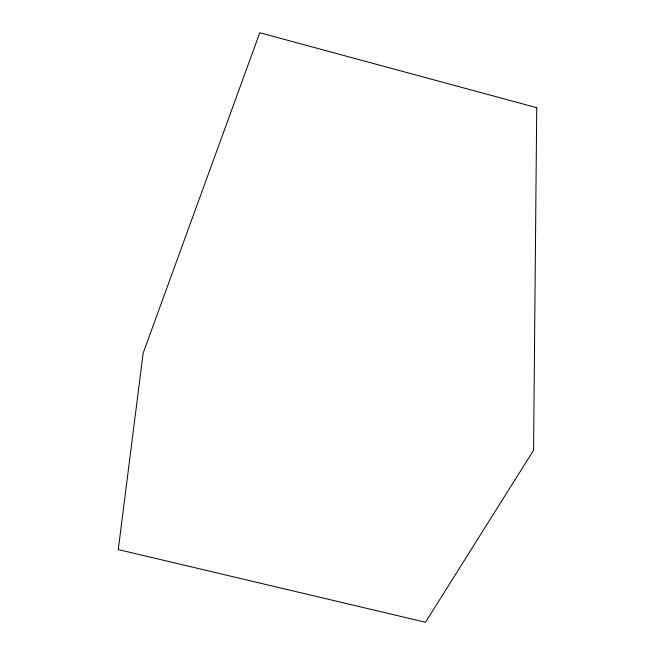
<?xml version="1.0" encoding="UTF-8"?>
<svg xmlns="http://www.w3.org/2000/svg" width="655" height="655" viewBox="0 0 655 655"><rect width="100%" height="100%" fill="white"/><g stroke="black" fill="none" stroke-linecap="round" stroke-linejoin="round"><path stroke-width="0.98" d="M536.723 107.698L533.571 450.272L425.488 622.25L118.277 549.586L143.158 353.102L259.798 32.75L536.723 107.698"/></g></svg>
